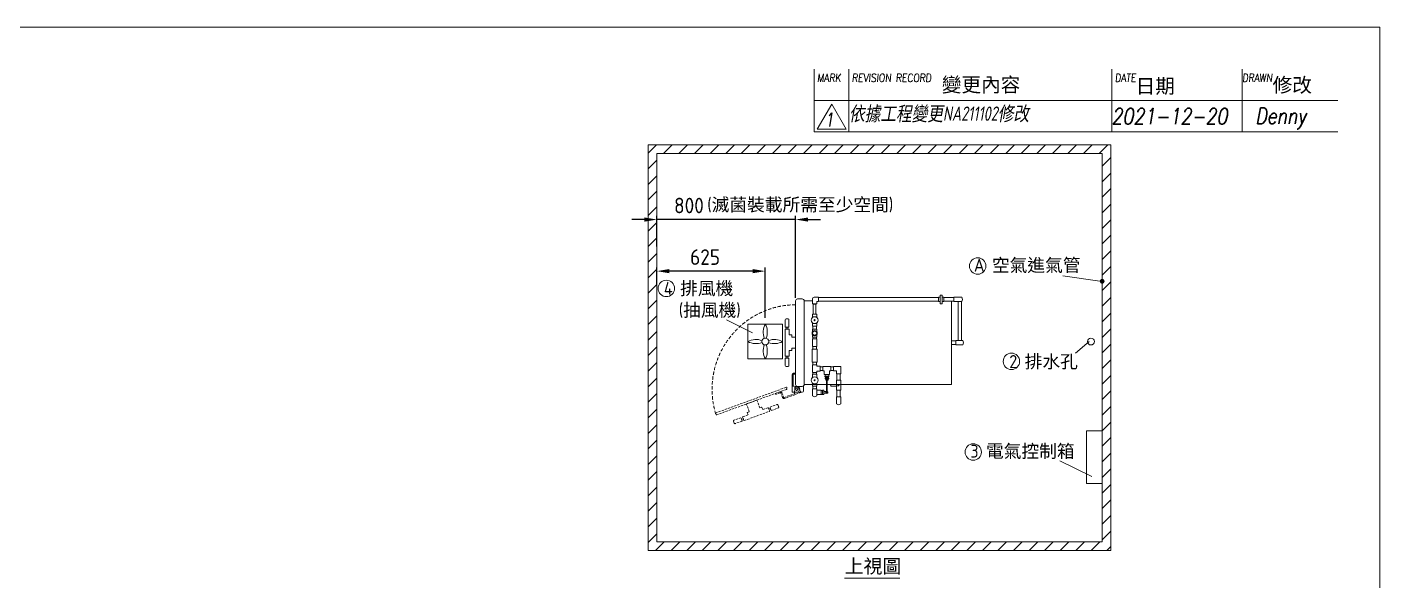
# Model space of a CAD drawing. Header units: millimetres. Extents: x 0 to 42741, y 0 to 19455.
# Drawn here: x 3912 to 11720, y 5045 to 8240 of the extents above; entities that cross this region are included whole.
import ezdxf

# ---------------------------------------------------------------- set-up
doc = ezdxf.new("R2010")
doc.units = ezdxf.units.MM
doc.linetypes.add('HIDDEN', pattern=[9.525, 6.35, -3.175])
doc.layers.get('0').update_dxf_attribs({"lineweight": 15})
for name, color, linetype, lineweight in [('D', 3, 'Continuous', 13), ('F', 7, 'Continuous', 15), ('H', 2, 'HIDDEN', 15), ('S', 4, 'Continuous', 15), ('T', 4, 'Continuous', 15)]:
    doc.layers.add(name, color=color, linetype=linetype, lineweight=lineweight)
doc.styles.get("Standard").update_dxf_attribs({"font": 'KAIU.TTF'})
doc.styles.add('STU25', font='isocp2.shx')
doc.styles.add('Text', font='romans.shx', dxfattribs={"width": 0.8, "oblique": 10})
doc.dimstyles.new('STU25', dxfattribs={"dimscale": 36, "dimtxt": 2.5, "dimasz": 2, "dimexe": 0.6, "dimexo": 1, "dimgap": 1, "dimtad": 1, "dimdsep": 46, "dimtxsty": 'STU25', "dimcen": 2, "dimazin": 2, "dimtfac": 1, "dimtmove": 0, "dimatfit": 3, "dimfxl": 0, "dimtolj": 1, "dimtzin": 0, "dimarcsym": 0})

# ---------------------------------------------------------------- blocks, each defined once
blk = doc.blocks.new('*D16')
at = {"layer": 'D', "color": 0, "lineweight": -2}
for p, q in [((7475.2, 7129.5), (7403.2, 7129.5)), ((7547.2, 6973.7), (7547.2, 7151.1)), ((8347.2, 7129.5), (7547.2, 7129.5)), ((8347.2, 6678.5), (8347.2, 7151.1)), ((8419.2, 7129.5), (8491.2, 7129.5))]:
    blk.add_line(p, q, dxfattribs=at)
at = {"layer": 'D', "color": 0}
for points in [[(7475.2, 7141.5), (7475.2, 7117.5), (7547.2, 7129.5)], [(8419.2, 7141.5), (8419.2, 7117.5), (8347.2, 7129.5)]]:
    blk.add_solid(points, dxfattribs=at)
at = {"layer": 'Defpoints', "color": 0}
for p in [(7547.2, 7129.5), (7547.2, 6937.7), (8347.2, 6642.5)]:
    blk.add_point(p, dxfattribs=at)
at = {"layer": 'D', "color": 0, "insert": (7731.9, 7210.5), "char_height": 90, "attachment_point": 5, "style": 'STU25'}
blk.add_mtext('\\A1;800', dxfattribs=at)
blk = doc.blocks.new('*D17')
at = {"layer": 'D', "color": 0, "linetype": 'Continuous', "lineweight": -2}
for p, q in [((7547.2, 6757.3), (7547.2, 6853.5)), ((8100.2, 6831.9), (7619.2, 6831.9)), ((8172.2, 6561.8), (8172.2, 6853.5))]:
    blk.add_line(p, q, dxfattribs=at)
at = {"layer": 'D', "color": 0, "linetype": 'Continuous'}
for points in [[(7619.2, 6843.9), (7619.2, 6819.9), (7547.2, 6831.9)], [(8100.2, 6843.9), (8100.2, 6819.9), (8172.2, 6831.9)]]:
    blk.add_solid(points, dxfattribs=at)
at = {"layer": 'Defpoints', "color": 0, "linetype": 'Continuous'}
for p in [(7547.2, 6831.9), (7547.2, 6721.3), (8172.2, 6525.8)]:
    blk.add_point(p, dxfattribs=at)
at = {"layer": 'D', "color": 0, "linetype": 'Continuous', "insert": (7825, 6912.9), "char_height": 90, "attachment_point": 5, "style": 'STU25'}
blk.add_mtext('\\A1;625', dxfattribs=at)

msp = doc.modelspace()

# ---------------------------------------------------------------- hatches: boundary and pattern name
msp.add_hatch(color=256).paths.add_polyline_path([(10127.666, 6772.955, 1), (10106.145, 6772.955, 1)])
at = {"layer": 'H', "linetype": 'HIDDEN', "ltscale": 5}
h = msp.add_hatch(dxfattribs=at)
h.set_pattern_fill('ANSI31', color=256, scale=20, style=0)
h.set_pattern_definition([(45, (220909.955, 21473.43), (-44.90128, 44.90128), [])])
h.paths.add_polyline_path([(10166.906, 5219.824), (7497.245, 5219.824), (7497.245, 7559.824), (10166.906, 7559.824)])
h.paths.add_polyline_path([(10116.906, 7509.824), (10116.906, 5269.824), (7547.245, 5269.824), (7547.245, 7509.824)], flags=16)

# ---------------------------------------------------------------- linework, layer by layer
for p, q in [((8347.245, 6191.824), (8347.245, 6659.824)), ((8359.245, 6671.824), (8385.245, 6671.824)), ((8444.747, 6659.924), (8397.245, 6659.924)), ((8397.245, 6659.924), (8397.245, 6219.324)), ((9247.245, 6659.924), (9247.245, 6178.316)), ((9272.418, 6429.12), (9247.245, 6429.12)), ((9247.245, 6409.12), (9272.418, 6409.12)), ((8442.247, 6306.62), (8442.247, 6381.62)), ((8472.247, 6381.62), (8442.247, 6381.62)), ((8472.247, 6306.62), (8472.247, 6381.62)), ((8472.247, 6306.62), (8442.247, 6306.62)), ((8565.524, 6281.429), (8565.524, 6256.429)), ((8565.524, 6278.929), (8565.524, 6258.929)), ((8347.245, 6191.824), (8347.245, 6178.824)), ((8392.245, 6169.078), (8392.245, 6139.004)), ((8397.245, 6178.824), (8397.245, 6219.324)), ((9247.245, 6178.316), (8397.245, 6178.279)), ((8516.635, 6226.826), (8539.635, 6226.826)), ((8516.635, 6226.826), (8516.635, 6221.826)), ((8516.635, 6221.826), (8539.635, 6221.826)), ((8517.635, 6226.826), (8517.635, 6236.429)), ((8517.635, 6236.429), (8537.635, 6236.429)), ((8518.023, 6213.982), (8518.023, 6210.06)), ((8518.023, 6213.982), (8538.394, 6213.982)), ((8518.023, 6210.06), (8538.394, 6210.06)), ((8519.635, 6221.826), (8519.635, 6217.904)), ((8519.635, 6217.904), (8536.635, 6217.904)), ((8521.023, 6206.138), (8521.023, 6202.216)), ((8521.023, 6206.138), (8535.394, 6206.138)), ((8521.023, 6202.216), (8535.394, 6202.216)), ((8523.635, 6217.904), (8523.635, 6213.982)), ((8523.635, 6210.06), (8523.635, 6206.138)), ((8526.209, 6202.216), (8526.209, 6132.409)), ((8530.209, 6202.216), (8530.209, 6132.409)), ((8532.635, 6217.904), (8532.635, 6213.982)), ((8532.635, 6210.06), (8532.635, 6206.138)), ((8535.394, 6206.138), (8535.394, 6202.216)), ((8536.635, 6221.826), (8536.635, 6217.904)), ((8538.394, 6213.982), (8538.394, 6210.06)), ((8538.635, 6226.826), (8538.635, 6236.429)), ((8539.635, 6226.826), (8539.635, 6221.826)), ((8554.541, 6178.111), (8582.59, 6178.111)), ((8582.59, 6178.111), (8595.09, 6176.57)), ((8582.59, 6168.14), (8595.09, 6169.681)), ((8338.245, 6168.004), (8358.085, 6162.502)), ((8353.245, 6133.004), (8386.245, 6133.004)), ((8359.245, 6166.824), (8385.245, 6166.824)), ((8494.128, 6143.909), (8502.675, 6143.909)), ((8494.128, 6120.909), (8502.675, 6120.909)), ((8502.675, 6144.909), (8511.072, 6144.909)), ((8502.675, 6119.909), (8511.072, 6119.909)), ((8525.255, 6137.642), (8511.072, 6137.642)), ((8525.255, 6127.176), (8511.072, 6127.176)), ((8554.541, 6168.14), (8582.59, 6168.14))]:
    msp.add_line(p, q)
at = {"linetype": 'Continuous'}
for p, q in [((8444.747, 6671.62), (8444.747, 6643.423)), ((8469.747, 6643.423), (8444.747, 6643.423)), ((8449.747, 6641.62), (8464.747, 6641.62)), ((8449.747, 6641.62), (8449.747, 6584.12)), ((8479.747, 6681.62), (8454.747, 6681.62)), ((8464.747, 6641.62), (8464.747, 6584.12)), ((8479.747, 6656.62), (8469.747, 6656.62)), ((8469.747, 6643.423), (8469.747, 6656.62)), ((8479.747, 6656.62), (8479.747, 6681.62)), ((8479.747, 6659.12), (8479.747, 6679.12)), ((9172.578, 6679.12), (8479.747, 6679.12)), ((9172.578, 6659.12), (8479.747, 6659.12)), ((9172.578, 6681.62), (9172.578, 6656.62)), ((9182.578, 6681.62), (9172.578, 6681.62)), ((9182.578, 6656.62), (9172.578, 6656.62)), ((9182.578, 6644.12), (9182.578, 6694.12)), ((9192.578, 6694.12), (9182.578, 6694.12)), ((9182.578, 6681.62), (9182.578, 6656.62)), ((9192.578, 6644.12), (9182.578, 6644.12)), ((9192.578, 6644.12), (9192.578, 6694.12)), ((9202.578, 6681.62), (9192.578, 6681.62)), ((9192.578, 6681.62), (9192.578, 6656.62)), ((9202.578, 6656.62), (9192.578, 6656.62)), ((9202.578, 6681.62), (9202.578, 6656.62)), ((9260.676, 6679.12), (9202.578, 6679.12)), ((9260.676, 6659.12), (9202.578, 6659.12)), ((9306.175, 6681.62), (9260.676, 6681.62)), ((9260.676, 6681.62), (9260.676, 6656.62)), ((9260.676, 6656.62), (9306.175, 6656.62)), ((9285.873, 6431.62), (9285.873, 6656.62)), ((9305.873, 6431.62), (9305.873, 6656.62)), ((9311.175, 6669.12), (9306.175, 6681.62)), ((9306.175, 6656.62), (9311.175, 6669.12)), ((8444.747, 6584.12), (8444.747, 6564.733)), ((8444.747, 6584.12), (8469.747, 6584.12)), ((8469.747, 6564.733), (8469.747, 6584.12)), ((8272.245, 6525.824), (8072.245, 6525.824)), ((8072.245, 6525.824), (8072.245, 6325.824)), ((8272.245, 6525.824), (8272.245, 6325.824)), ((8444.747, 6533.508), (8444.747, 6514.12)), ((8444.747, 6514.12), (8469.747, 6514.12)), ((8444.747, 6496.62), (8444.747, 6482.412)), ((8444.747, 6496.62), (8469.747, 6496.62)), ((8447.247, 6514.12), (8447.247, 6496.62)), ((8467.247, 6514.12), (8467.247, 6496.62)), ((8469.747, 6514.12), (8469.747, 6533.508)), ((8469.747, 6482.412), (8469.747, 6496.62)), ((8444.747, 6451.62), (8444.747, 6465.828)), ((8444.747, 6451.62), (8469.747, 6451.62)), ((8444.747, 6441.62), (8469.747, 6441.62)), ((8444.747, 6441.62), (8444.747, 6396.62)), ((8447.247, 6441.62), (8447.247, 6451.62)), ((8467.247, 6441.62), (8467.247, 6451.62)), ((8469.747, 6451.62), (8469.747, 6465.828)), ((8469.747, 6441.62), (8469.747, 6396.62)), ((9312.418, 6431.62), (9272.418, 6431.62)), ((9272.418, 6431.62), (9272.418, 6406.62)), ((9272.418, 6409.12), (9272.418, 6429.12)), ((9272.418, 6406.62), (9312.418, 6406.62)), ((9317.418, 6419.12), (9312.418, 6431.62)), ((9312.418, 6406.62), (9317.418, 6419.12)), ((8272.245, 6325.824), (8072.245, 6325.824)), ((8469.747, 6396.62), (8444.747, 6396.62)), ((8447.247, 6396.62), (8447.247, 6381.62)), ((8467.247, 6396.62), (8467.247, 6381.62)), ((8444.747, 6246.429), (8444.747, 6291.429)), ((8444.747, 6291.429), (8469.747, 6291.429)), ((8447.247, 6306.62), (8447.247, 6291.429)), ((8467.247, 6306.62), (8467.247, 6291.429)), ((8469.747, 6283.929), (8469.747, 6291.429)), ((8489.747, 6283.929), (8469.747, 6283.929)), ((8489.747, 6253.929), (8469.747, 6253.929)), ((8469.747, 6253.929), (8469.747, 6246.429)), ((8489.747, 6253.929), (8489.747, 6283.929)), ((8505.135, 6278.929), (8489.747, 6278.929)), ((8505.135, 6258.929), (8489.747, 6258.929)), ((8505.135, 6281.429), (8550.135, 6281.429)), ((8505.135, 6281.429), (8505.135, 6256.429)), ((8512.635, 6256.429), (8505.135, 6256.429)), ((8512.635, 6236.429), (8512.635, 6256.429)), ((8542.635, 6256.429), (8550.135, 6256.429)), ((8542.635, 6236.429), (8542.635, 6256.429)), ((8550.135, 6281.429), (8550.135, 6256.429)), ((8565.524, 6278.929), (8550.135, 6278.929)), ((8565.524, 6258.929), (8550.135, 6258.929)), ((8565.524, 6281.429), (8605.59, 6281.429)), ((8565.524, 6256.429), (8582.59, 6256.429)), ((8582.59, 6256.429), (8582.59, 6239.315)), ((8607.59, 6239.315), (8607.59, 6279.429)), ((8327.245, 6133.004), (8327.245, 6234.004)), ((8333.245, 6234.004), (8333.245, 6168.004)), ((8336.245, 6243.004), (8347.245, 6243.004)), ((8347.245, 6237.004), (8336.245, 6237.004)), ((8444.747, 6246.429), (8469.747, 6246.429)), ((8444.747, 6237.6), (8469.747, 6237.6)), ((8444.747, 6237.6), (8444.747, 6218.213)), ((8444.747, 6186.988), (8444.747, 6167.6)), ((8447.247, 6246.429), (8447.247, 6237.6)), ((8467.247, 6246.429), (8467.247, 6237.6)), ((8469.747, 6218.213), (8469.747, 6237.6)), ((8469.747, 6167.6), (8469.747, 6186.988)), ((8512.635, 6236.429), (8542.635, 6236.429)), ((8582.59, 6239.315), (8607.59, 6239.315)), ((8582.59, 6202.783), (8607.59, 6202.783)), ((8582.59, 6202.783), (8582.59, 6145.153)), ((8585.09, 6202.783), (8585.09, 6239.315)), ((8605.09, 6202.783), (8605.09, 6239.315)), ((8605.09, 6239.315), (8607.59, 6239.315)), ((8607.59, 6145.153), (8607.59, 6202.783)), ((8338.245, 6168.004), (8327.245, 6168.004)), ((8327.245, 6133.004), (8357.245, 6133.004)), ((8327.245, 6133.004), (8355.245, 6133.004)), ((8367.245, 6143.004), (8367.245, 6150.456)), ((8444.747, 6167.6), (8469.747, 6167.6)), ((8444.747, 6152.409), (8444.747, 6112.409)), ((8469.747, 6152.409), (8444.747, 6152.409)), ((8444.747, 6112.409), (8457.247, 6107.409)), ((8447.247, 6167.6), (8447.247, 6152.409)), ((8457.247, 6107.409), (8469.747, 6112.409)), ((8467.247, 6167.6), (8467.247, 6152.409)), ((8469.747, 6112.409), (8469.747, 6152.409)), ((8494.128, 6144.909), (8469.747, 6144.909)), ((8469.747, 6119.909), (8494.128, 6119.909)), ((8494.128, 6119.909), (8494.128, 6144.909)), ((8502.675, 6119.909), (8502.675, 6144.909)), ((8511.072, 6119.909), (8511.072, 6144.909)), ((8582.59, 6145.153), (8607.59, 6145.153)), ((8607.59, 6106.51), (8582.59, 6106.51)), ((8582.59, 6106.51), (8582.59, 6066.51)), ((8585.09, 6145.153), (8585.09, 6106.466)), ((8605.09, 6145.153), (8605.09, 6106.466)), ((8607.59, 6066.51), (8607.59, 6106.51)), ((8582.59, 6066.51), (8595.09, 6061.51)), ((8595.09, 6061.51), (8607.59, 6066.51))]:
    msp.add_line(p, q, dxfattribs=at)
at = {"ltscale": 10}
for p, q in [((8288.531, 6498.074), (8287.031, 6496.574)), ((8287.031, 6496.574), (8287.031, 6342.074)), ((8288.031, 6508.84), (8288.031, 6551.046)), ((8288.031, 6508.84), (8309.031, 6508.84)), ((8288.531, 6498.074), (8308.531, 6498.074)), ((8293.031, 6556.046), (8304.031, 6556.046)), ((8293.781, 6498.074), (8293.781, 6508.84)), ((8303.281, 6498.074), (8303.281, 6508.84)), ((8308.531, 6498.074), (8310.031, 6496.574)), ((8309.031, 6508.84), (8309.031, 6551.046)), ((8310.031, 6496.574), (8310.031, 6464.324)), ((8310.031, 6464.324), (8323.531, 6464.324)), ((8325.031, 6462.824), (8323.531, 6464.324)), ((8325.031, 6462.824), (8325.031, 6451.824)), ((8325.031, 6451.824), (8347.245, 6451.824)), ((8288.531, 6340.574), (8287.031, 6342.074)), ((8288.031, 6329.809), (8288.031, 6287.602)), ((8288.031, 6329.809), (8309.031, 6329.809)), ((8308.531, 6340.574), (8288.531, 6340.574)), ((8293.781, 6340.574), (8293.781, 6329.809)), ((8303.281, 6340.574), (8303.281, 6329.809)), ((8308.531, 6340.574), (8310.031, 6342.074)), ((8309.031, 6329.809), (8309.031, 6287.602)), ((8310.031, 6374.324), (8310.031, 6342.074)), ((8323.531, 6374.324), (8310.031, 6374.324)), ((8323.531, 6374.324), (8325.031, 6375.824)), ((8325.031, 6386.824), (8325.031, 6375.824)), ((8347.245, 6386.824), (8325.031, 6386.824)), ((8293.031, 6282.602), (8304.031, 6282.602))]:
    msp.add_line(p, q, dxfattribs=at)
msp.add_lwpolyline([(8526.209, 6138.193), (8522.2, 6135.878), (8522.2, 6128.94), (8528.209, 6125.471), (8534.217, 6128.94), (8534.217, 6135.878), (8530.209, 6138.193)])
at = {"linetype": 'Continuous'}
msp.add_lwpolyline([(10116.906, 5910.867), (10027.308, 5910.867), (10027.308, 5606.179), (10116.906, 5606.179)], dxfattribs=at)
for centre, radius in [((10116.906, 6772.955), 10.761), ((8457.247, 6549.12), 20), ((8457.247, 6549.12), 3), ((8172.245, 6425.824), 20), ((8172.245, 6425.824), 20), ((8172.245, 6425.824), 20), ((8172.245, 6425.824), 20), ((10051.906, 6425.824), 20), ((8457.247, 6202.6), 20), ((8457.247, 6202.6), 3), ((8595.09, 6173.126), 3.445), ((8353.245, 6150.504), 6.45)]:
    msp.add_circle(centre, radius)
for centre, radius in [((8457.247, 6474.12), 15), ((8457.247, 6474.12), 11.88), ((8353.245, 6150.504), 6.4)]:
    msp.add_circle(centre, radius, dxfattribs=at)
for centre, radius, start, end in [((8359.245, 6659.824), 12, 90, 180), ((8385.245, 6659.824), 12, 0, 90), ((8253.269, 6479.949), 93.11, 150.4818019, 201.9770324), ((8091.22, 6479.949), 93.11, 338.0229676, 29.5181981), ((8118.12, 6344.8), 93.11, 68.0229676, 119.5181981), ((8118.12, 6506.849), 93.11, 240.4818019, 291.9770324), ((8253.269, 6371.7), 93.11, 158.0229676, 209.5181981), ((8091.22, 6371.7), 93.11, 330.4818019, 21.9770324), ((8226.369, 6344.8), 93.11, 60.4818019, 111.9770324), ((8226.369, 6506.849), 93.11, 248.0229676, 299.5181981), ((8359.245, 6178.824), 12, 180, 270), ((8385.245, 6178.824), 12, 270, 0), ((8554.162, 6173.126), 5, 85.6472011, 274.3527989), ((8353.245, 6152.004), 16, 86.9172276, 119.0127486), ((8354.745, 6150.456), 12.5, 0, 74.5), ((8386.245, 6139.004), 6, 270, 0), ((8528.209, 6132.409), 2, 180, 0)]:
    msp.add_arc(centre, radius, start, end)
for centre, radius, start, end in [((8454.747, 6671.62), 10, 90, 180), ((8605.59, 6279.429), 2, 0, 90), ((8336.245, 6234.004), 9, 90, 180), ((8336.245, 6234.004), 3, 90, 180), ((8357.245, 6143.004), 10, 270, 0)]:
    msp.add_arc(centre, radius, start, end, dxfattribs=at)
at = {"ltscale": 10}
for centre, start, end in [((8293.031, 6551.046), 90, 180), ((8304.031, 6551.046), 0, 90), ((8293.031, 6287.602), 180, 270), ((8304.031, 6287.602), 270, 0)]:
    msp.add_arc(centre, 5, start, end, dxfattribs=at)
at = {"layer": 'D'}
for p, q in [((10116.906, 6772.955), (9890.209, 6804.417)), ((7949.361, 6550.555), (8098.816, 6475.575)), ((9872.517, 5736.724), (10056.367, 5647.786)), ((8630.431, 5061.544), (8949.137, 5061.544))]:
    msp.add_line(p, q, dxfattribs=at)
at = {"layer": 'D', "linetype": 'Continuous'}
msp.add_line((10042.47, 6425.824), (9963.671, 6357.828), dxfattribs=at)
at = {"layer": 'D'}
for centre in [(9398.487, 6861.319), (7601.396, 6732.227), (9593.121, 6311.405), (9372.802, 5788.42)]:
    msp.add_circle(centre, 47.5, dxfattribs=at)
at = {"layer": 'F'}
msp.add_line((8454.213, 7996.426), (8454.213, 7636.426), dxfattribs=at)
at = {"layer": 'F', "color": 7}
for p, q in [((8654.213, 7996.426), (8654.213, 7636.426)), ((10172.587, 7636.426), (10172.587, 7996.426)), ((10925.063, 7636.426), (10925.063, 7996.426)), ((11476.426, 7816.426), (8454.213, 7816.426)), ((8454.213, 7636.426), (11476.426, 7636.426))]:
    msp.add_line(p, q, dxfattribs=at)
at = {"layer": 'F', "color": 6}
msp.add_lwpolyline([(0, 8240), (0, 0), (11720, 0), (11720, 8240)], close=True, dxfattribs=at)
at = {"layer": 'F', "color": 7}
msp.add_lwpolyline([(8555.738, 7795.613), (8472.635, 7651.675), (8638.841, 7651.675)], close=True, dxfattribs=at)
at = {"layer": 'H', "ltscale": 2}
for p, q in [((7885.095, 6013.367), (8294.801, 6162.488)), ((8295.616, 6150.014), (7892.488, 6003.288)), ((8257.006, 6135.695), (8231.634, 6126.46)), ((8231.634, 6126.46), (8233.686, 6120.822)), ((8259.058, 6130.057), (8233.686, 6120.822)), ((8272.138, 6102.892), (8262.903, 6128.264)), ((8268.541, 6130.316), (8277.776, 6104.944)), ((8281.621, 6103.151), (8343.641, 6125.725)), ((8378.582, 6132.057), (8283.673, 6097.513)), ((8296.083, 6161.89), (8294.801, 6162.488)), ((8295.699, 6158.558), (8297.109, 6159.071)), ((8295.699, 6158.558), (8297.409, 6153.859)), ((8296.083, 6161.89), (8297.109, 6159.071)), ((8341.93, 6130.423), (8340.315, 6150.949)), ((8341.93, 6130.423), (8345.693, 6120.086)), ((8355.504, 6166.225), (8348.501, 6163.676)), ((8378.582, 6132.057), (8368.321, 6160.248)), ((8378.582, 6132.057), (8369.005, 6158.369)), ((7884.497, 6012.085), (7885.095, 6013.367)), ((8050.691, 5969.92), (8195.874, 6022.763)), ((8124.592, 6087.767), (8063.512, 6065.535)), ((8079.746, 6020.934), (8063.512, 6065.535)), ((8069.409, 6017.172), (8068.513, 6015.249)), ((8073.13, 6002.563), (8068.513, 6015.249)), ((8069.409, 6017.172), (8079.746, 6020.934)), ((8124.592, 6087.767), (8140.826, 6043.165)), ((8140.826, 6043.165), (8151.162, 6046.928)), ((8153.085, 6046.031), (8151.162, 6046.928)), ((8153.085, 6046.031), (8157.702, 6033.345)), ((8157.702, 6033.345), (8188.007, 6044.375)), ((8189.93, 6043.479), (8188.007, 6044.375)), ((8189.93, 6043.479), (8196.77, 6024.685)), ((8191.725, 6038.546), (8201.842, 6042.228)), ((8194.975, 6029.618), (8205.091, 6033.3)), ((8196.77, 6024.685), (8195.874, 6022.763)), ((8199.875, 6047.631), (8239.536, 6062.066)), ((8207.058, 6027.897), (8199.875, 6047.631)), ((8207.058, 6027.897), (8246.719, 6042.333)), ((8249.707, 6048.741), (8245.945, 6059.078)), ((7884.497, 6012.085), (7885.523, 6009.266)), ((7886.933, 6009.779), (7885.523, 6009.266)), ((7886.933, 6009.779), (7888.643, 6005.081)), ((7992.754, 5955.218), (7988.991, 5965.555)), ((8031.641, 5986.399), (7991.98, 5971.963)), ((8038.823, 5966.665), (7999.162, 5952.23)), ((8038.823, 5966.665), (8031.641, 5986.399)), ((8043.724, 5984.677), (8033.608, 5980.995)), ((8046.973, 5975.75), (8036.857, 5972.068)), ((8041.928, 5989.611), (8042.825, 5991.533)), ((8048.769, 5970.817), (8041.928, 5989.611)), ((8042.825, 5991.533), (8073.13, 6002.563)), ((8048.769, 5970.817), (8050.691, 5969.92))]:
    msp.add_line(p, q, dxfattribs=at)
msp.add_circle((8353.245, 6150.504), 6.4, dxfattribs=at)
at = {"layer": 'H', "ltscale": 3}
msp.add_arc((8353.245, 6150.504), 487.822, 90.7047304, 196.3271066, dxfattribs=at)
at = {"layer": 'H', "ltscale": 2}
for centre, radius, start, end in [((8260.084, 6127.238), 9, 20, 110), ((8260.084, 6127.238), 3, 20, 110), ((8280.595, 6105.97), 9, 200, 290), ((8280.595, 6105.97), 3, 200, 290), ((8294.59, 6152.833), 3, 290, 20), ((8352.777, 6151.93), 12.5, 110, 184.5), ((8358.924, 6156.828), 10, 20, 110), ((8241.246, 6057.368), 5, 20, 110), ((8245.009, 6047.031), 5, 290, 20), ((7891.462, 6006.107), 3, 200, 290), ((7993.69, 5967.265), 5, 110, 200), ((7997.452, 5956.928), 5, 200, 290)]:
    msp.add_arc(centre, radius, start, end, dxfattribs=at)
at = {"layer": 'S', "linetype": 'Continuous'}
for p, q in [((10166.906, 7559.824), (7497.245, 7559.824)), ((7497.245, 7559.824), (7497.245, 5219.824)), ((10116.906, 7509.824), (7547.245, 7509.824)), ((7547.245, 7509.824), (7547.245, 5269.824)), ((10116.906, 7509.824), (10116.906, 5269.824)), ((10166.906, 7559.824), (10166.906, 5219.824)), ((10116.906, 5269.824), (7547.245, 5269.824)), ((10166.906, 5219.824), (7497.245, 5219.824))]:
    msp.add_line(p, q, dxfattribs=at)

# ---------------------------------------------------------------- texts
at = {"layer": 'D', "color": 11, "attachment_point": 1}
for s, insert, char_height in [('{\\Fisocp2.shx;\\C3;(\\f標楷體|b0|i0|c136|p65;滅菌裝載所需至少空間\\Fisocp2.shx;)}', (7837.659, 7253.298), 75), ('{\\Fisocp2.shx;\\C3;A \\f標楷體|b0|i0|c136|p65;空氣進氣管}', (9376.771, 6903.962), 75), ('{\\Fisocp2.shx;\\C3;2 \\f標楷體|b0|i0|c136|p65;排水孔}', (9580.67, 6347.799), 75), ('{\\Fisocp2.shx;\\C3;3 \\f標楷體|b0|i0|c136|p65;電氣控制箱}', (9355.904, 5831.063), 75), ('上視圖', (8630.265, 5169.872), 80)]:
    msp.add_mtext(s, dxfattribs=dict(at, insert=insert, char_height=char_height))
at = {"layer": 'D', "color": 11, "insert": (7587.383, 6770.178), "char_height": 75, "attachment_point": 1, "style": 'STU25'}
msp.add_mtext('{\\C3;4 \\f標楷體|b0|i0|c136|p65;排風機\\P\\Fisocp2.shx;  (\\f標楷體|b0|i0|c136|p65;抽風機\\Fisocp2.shx;)}', dxfattribs=at)
at = {"layer": 'F', "color": 1, "lineweight": 15, "style": 'Text', "oblique": 5, "width": 0.8}
for s, p in [('MARK', (8471.904, 7923.107)), ('REVISION RECORD', (8671.904, 7923.107)), ('DATE', (10190.277, 7923.107)), ('DRAWN', (10925.063, 7923.107))]:
    msp.add_text(s, height=48, dxfattribs=at).set_placement(p)
at = {"layer": 'F', "lineweight": -3}
for s, p in [('變更內容', (9191.399, 7865.787)), ('日期', (10309.783, 7857.876)), ('修改', (11100.516, 7864.205))]:
    msp.add_text(s, height=83.0297, dxfattribs=at).set_placement(p)
at = {"layer": 'T', "lineweight": 20, "style": 'Text', "oblique": 10, "width": 0.8}
for s, height, p in [('1', 80, (8512.658, 7665.935)), ('2021-12-20', 92, (10170.887, 7679.624)), ('Denny', 92, (11001.065, 7681.191))]:
    msp.add_text(s, height=height, dxfattribs=at).set_placement(p)
at = {"layer": 'T', "linetype": 'Continuous', "lineweight": 20, "insert": (8656.149, 7782.134), "char_height": 82.79908, "attachment_point": 1, "style": 'Text'}
msp.add_mtext('{\\fDFKai-SB|b0|i0|c136|p65;依據工程變更\\Fisocp2.shx|c136;NA211102\\fDFKai-SB|b0|i0|c136|p65;修改}', dxfattribs=at)

# ---------------------------------------------------------------- dimensions: what is measured, and where the dimension line sits
at = {"layer": 'D'}
dim = msp.add_linear_dim(base=(7547.245, 7129.546), p1=(8347.248, 6642.526), p2=(7547.245, 6937.692), dimstyle='STU25', dxfattribs=at)
dim.commit()
dim.dimension.update_dxf_attribs({"geometry": '*D16', "text_midpoint": (7731.902, 7129.546), "dimtype": 160})
at = {"layer": 'D', "linetype": 'Continuous'}
dim = msp.add_linear_dim(base=(7547.245, 6831.905), p1=(8172.245, 6525.824), p2=(7547.245, 6721.324), dimstyle='STU25', dxfattribs=at)
dim.commit()
dim.dimension.update_dxf_attribs({"geometry": '*D17', "text_midpoint": (7824.987, 6831.905), "dimtype": 160})

doc.saveas('drawing.dxf')
